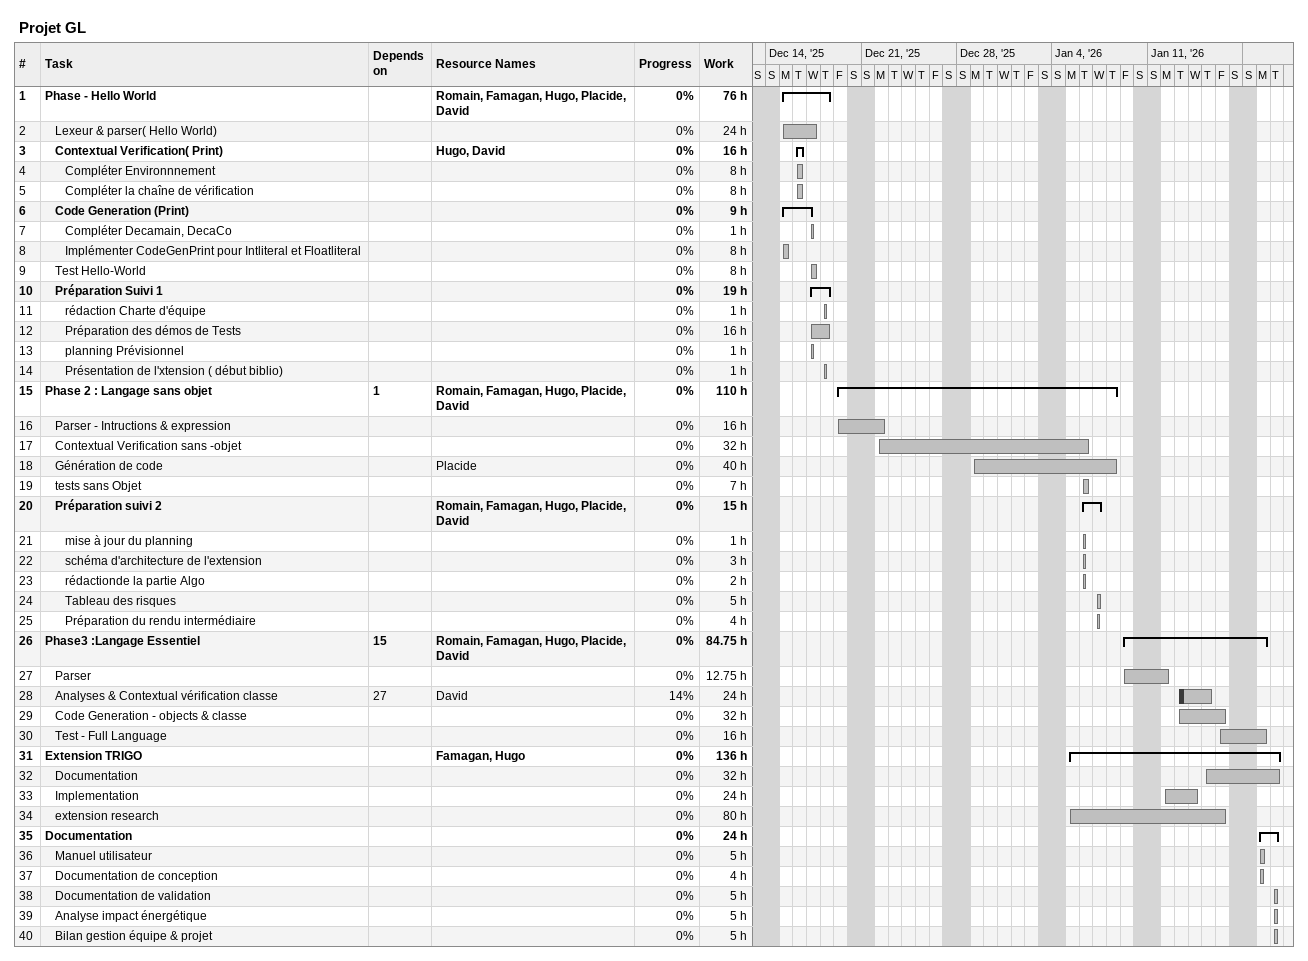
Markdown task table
Projet GL

| ID | Level | Task | Start | Finish | Predecessors | Resources | % complete | Work (h) |
|---|---|---|---|---|---|---|---|---|
| 1 | 1 | **Phase - Hello World** | 2025-12-15 | 2025-12-18 |  | Romain, Famagan, Hugo, Placide, David | 0 | 76 |
| 2 | 2 | Lexeur & parser( Hello World) | 2025-12-15 | 2025-12-17 |  |  | 0 | 24 |
| 3 | 2 | **Contextual Verification( Print)** | 2025-12-16 | 2025-12-16 |  | Hugo, David | 0 | 16 |
| 4 | 3 | Compléter Environnnement | 2025-12-16 | 2025-12-16 |  |  | 0 | 8 |
| 5 | 3 | Compléter la chaîne de vérification | 2025-12-16 | 2025-12-16 |  |  | 0 | 8 |
| 6 | 2 | **Code Generation (Print)** | 2025-12-15 | 2025-12-17 |  |  | 0 | 9 |
| 7 | 3 | Compléter Decamain, DecaCo | 2025-12-17 | 2025-12-17 |  |  | 0 | 1 |
| 8 | 3 | Implémenter CodeGenPrint pour Intliteral et Floatliteral | 2025-12-15 | 2025-12-15 |  |  | 0 | 8 |
| 9 | 2 | Test Hello-World | 2025-12-17 | 2025-12-17 |  |  | 0 | 8 |
| 10 | 2 | **Préparation Suivi 1** | 2025-12-17 | 2025-12-18 |  |  | 0 | 19 |
| 11 | 3 | rédaction Charte d'équipe | 2025-12-18 | 2025-12-18 |  |  | 0 | 1 |
| 12 | 3 | Préparation des démos de Tests | 2025-12-17 | 2025-12-18 |  |  | 0 | 16 |
| 13 | 3 | planning Prévisionnel | 2025-12-17 | 2025-12-17 |  |  | 0 | 1 |
| 14 | 3 | Présentation de l'xtension ( début biblio) | 2025-12-18 | 2025-12-18 |  |  | 0 | 1 |
| 15 | 1 | **Phase 2 : Langage sans objet** | 2025-12-19 | 2026-01-08 | 1 | Romain, Famagan, Hugo, Placide, David | 0 | 110 |
| 16 | 2 | Parser - Intructions & expression | 2025-12-19 | 2025-12-22 |  |  | 0 | 16 |
| 17 | 2 | Contextual Verification sans -objet | 2025-12-22 | 2026-01-06 |  |  | 0 | 32 |
| 18 | 2 | Génération de code | 2025-12-29 | 2026-01-08 |  | Placide | 0 | 40 |
| 19 | 2 | tests sans Objet | 2026-01-06 | 2026-01-06 |  |  | 0 | 7 |
| 20 | 2 | **Préparation suivi 2** | 2026-01-06 | 2026-01-07 |  | Romain, Famagan, Hugo, Placide, David | 0 | 15 |
| 21 | 3 | mise à jour du planning | 2026-01-06 | 2026-01-06 |  |  | 0 | 1 |
| 22 | 3 | schéma d'architecture de l'extension | 2026-01-06 | 2026-01-06 |  |  | 0 | 3 |
| 23 | 3 | rédactionde la partie Algo | 2026-01-06 | 2026-01-06 |  |  | 0 | 2 |
| 24 | 3 | Tableau des risques | 2026-01-07 | 2026-01-07 |  |  | 0 | 5 |
| 25 | 3 | Préparation du rendu intermédiaire | 2026-01-07 | 2026-01-07 |  |  | 0 | 4 |
| 26 | 1 | **Phase3 :Langage Essentiel** | 2026-01-09 | 2026-01-19 | 15 | Romain, Famagan, Hugo, Placide, David | 0 | 84.75 |
| 27 | 2 | Parser | 2026-01-09 | 2026-01-12 |  |  | 0 | 12.75 |
| 28 | 2 | Analyses & Contextual vérification classe | 2026-01-13 | 2026-01-15 | 27 | David | 14 | 24 |
| 29 | 2 | Code Generation - objects & classe | 2026-01-13 | 2026-01-16 |  |  | 0 | 32 |
| 30 | 2 | Test - Full Language | 2026-01-16 | 2026-01-19 |  |  | 0 | 16 |
| 31 | 1 | **Extension TRIGO** | 2026-01-05 | 2026-01-20 |  | Famagan, Hugo | 0 | 136 |
| 32 | 2 | Documentation | 2026-01-15 | 2026-01-20 |  |  | 0 | 32 |
| 33 | 2 | Implementation | 2026-01-12 | 2026-01-14 |  |  | 0 | 24 |
| 34 | 2 | extension research | 2026-01-05 | 2026-01-16 |  |  | 0 | 80 |
| 35 | 1 | **Documentation** | 2026-01-19 | 2026-01-20 |  |  | 0 | 24 |
| 36 | 2 | Manuel utilisateur | 2026-01-19 | 2026-01-19 |  |  | 0 | 5 |
| 37 | 2 | Documentation de conception | 2026-01-19 | 2026-01-19 |  |  | 0 | 4 |
| 38 | 2 | Documentation de validation | 2026-01-20 | 2026-01-20 |  |  | 0 | 5 |
| 39 | 2 | Analyse impact énergétique | 2026-01-20 | 2026-01-20 |  |  | 0 | 5 |
| 40 | 2 | Bilan gestion équipe & projet | 2026-01-20 | 2026-01-20 |  |  | 0 | 5 |
